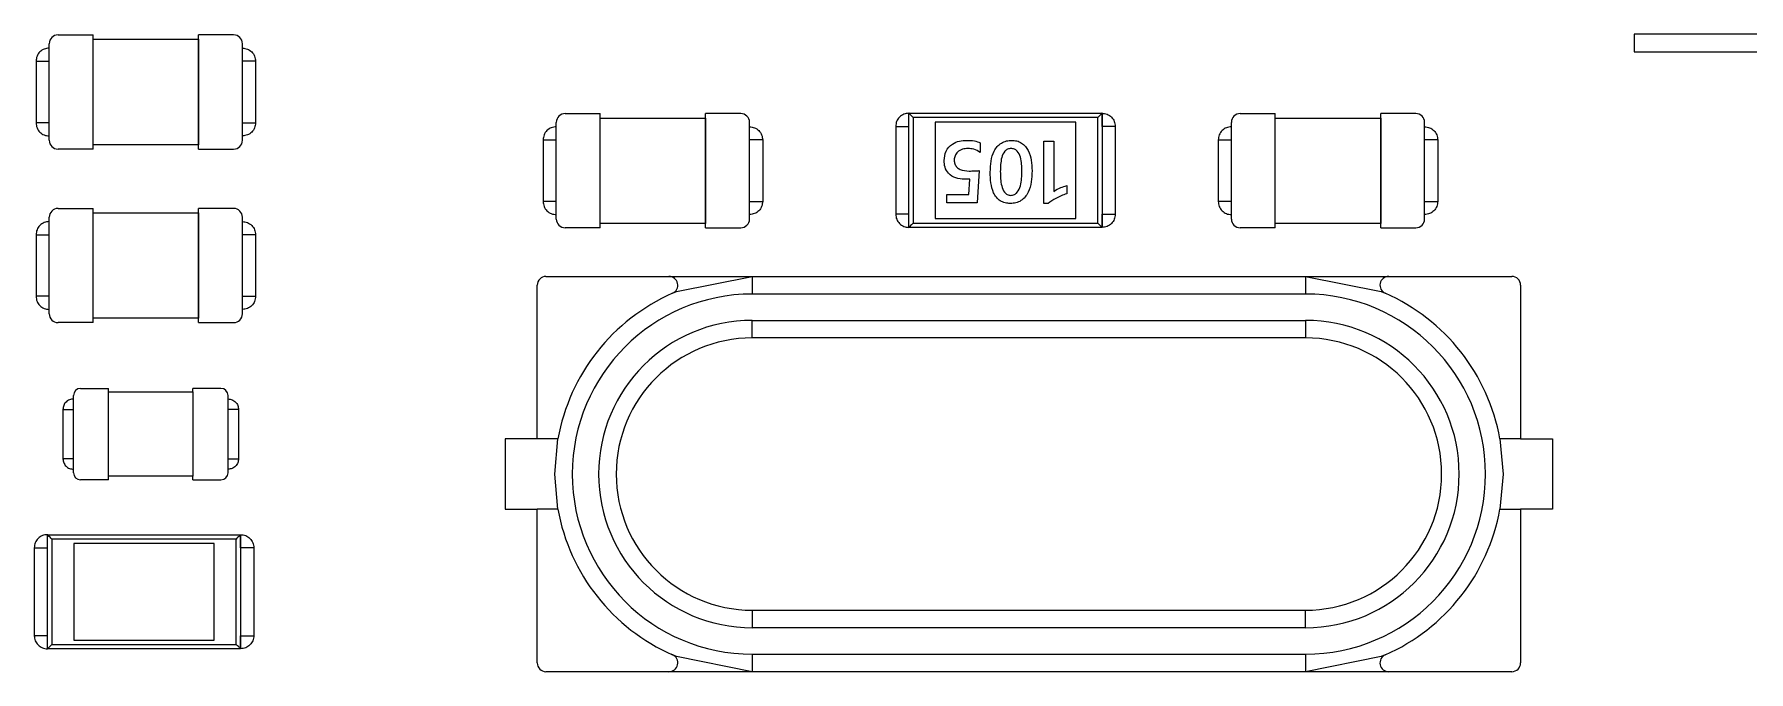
# Model space of a CAD drawing. Header units: millimetres. Extents: x -2889 to 8174, y 2447 to 8478.
# Drawn here: x 2745.456 to 2747.409, y 3454.349 to 3455.075 of the extents above; entities that cross this region are included whole.
import ezdxf

# ---------------------------------------------------------------- set-up
doc = ezdxf.new("R2010")
doc.units = ezdxf.units.MM

msp = doc.modelspace()

# ---------------------------------------------------------------- linework, layer by layer
at = {"color": 7, "linetype": 'Continuous', "lineweight": 25}
for p, q in [((2745.4835, 3455.0745), (2745.5235, 3455.0745)), ((2745.5235, 3454.9445), (2745.5235, 3455.0745)), ((2745.5235, 3455.0695), (2745.6435, 3455.0695)), ((2745.5235, 3454.9495), (2745.5235, 3455.0695)), ((2745.6435, 3454.9445), (2745.6435, 3455.0745)), ((2745.6835, 3455.0745), (2745.6435, 3455.0745)), ((2745.6435, 3455.0695), (2745.6435, 3454.9495)), ((2749.5819, 3455.0752), (2747.2783, 3455.0752)), ((2747.2783, 3455.0752), (2747.2783, 3455.0552)), ((2745.4735, 3454.9545), (2745.4735, 3455.0645)), ((2745.6935, 3454.9545), (2745.6935, 3455.0645)), ((2747.2783, 3455.0552), (2749.5819, 3455.0552)), ((2745.4585, 3455.0445), (2745.4585, 3454.9745)), ((2745.7085, 3455.0445), (2745.7085, 3454.9745)), ((2746.051, 3454.8649), (2746.051, 3454.9749)), ((2746.061, 3454.9849), (2746.101, 3454.9849)), ((2746.101, 3454.8549), (2746.101, 3454.9849)), ((2746.101, 3454.8599), (2746.101, 3454.9799)), ((2746.101, 3454.9799), (2746.221, 3454.9799)), ((2746.221, 3454.8549), (2746.221, 3454.9849)), ((2746.261, 3454.9849), (2746.221, 3454.9849)), ((2746.221, 3454.9799), (2746.221, 3454.8599)), ((2746.271, 3454.8649), (2746.271, 3454.9749)), ((2746.4525, 3454.9853), (2746.6725, 3454.9853)), ((2746.4525, 3454.8553), (2746.4525, 3454.9853)), ((2746.6675, 3454.9803), (2746.4575, 3454.9803)), ((2746.4575, 3454.9803), (2746.4575, 3454.8603)), ((2746.6425, 3454.9753), (2746.4825, 3454.9753)), ((2746.4825, 3454.9753), (2746.4825, 3454.8653)), ((2746.6425, 3454.8653), (2746.6425, 3454.9753)), ((2746.6675, 3454.8603), (2746.6675, 3454.9803)), ((2746.6725, 3454.9853), (2746.6725, 3454.8553)), ((2746.8198, 3454.8649), (2746.8198, 3454.9749)), ((2746.8298, 3454.9849), (2746.8698, 3454.9849)), ((2746.8698, 3454.8549), (2746.8698, 3454.9849)), ((2746.8698, 3454.8599), (2746.8698, 3454.9799)), ((2746.8698, 3454.9799), (2746.9898, 3454.9799)), ((2746.9898, 3454.8549), (2746.9898, 3454.9849)), ((2747.0298, 3454.9849), (2746.9898, 3454.9849)), ((2746.9898, 3454.9799), (2746.9898, 3454.8599)), ((2747.0398, 3454.8649), (2747.0398, 3454.9749)), ((2746.036, 3454.9549), (2746.036, 3454.8849)), ((2746.286, 3454.9549), (2746.286, 3454.8849)), ((2746.4375, 3454.9703), (2746.4375, 3454.8703)), ((2746.5338, 3454.9516), (2746.5338, 3454.9407)), ((2746.6063, 3454.8826), (2746.6063, 3454.9535)), ((2746.6063, 3454.9535), (2746.6175, 3454.9535)), ((2746.6175, 3454.9535), (2746.6175, 3454.8964)), ((2746.6875, 3454.9703), (2746.6875, 3454.8703)), ((2746.8048, 3454.9549), (2746.8048, 3454.8849)), ((2747.0548, 3454.9549), (2747.0548, 3454.8849)), ((2745.5235, 3454.9445), (2745.4835, 3454.9445)), ((2745.6435, 3454.9495), (2745.5235, 3454.9495)), ((2745.6435, 3454.9445), (2745.6835, 3454.9445)), ((2746.5325, 3454.92), (2746.5301, 3454.8835)), ((2746.4958, 3454.8835), (2746.4958, 3454.8927)), ((2746.4958, 3454.8927), (2746.5207, 3454.8927)), ((2746.5207, 3454.8927), (2746.5219, 3454.9104)), ((2746.6322, 3454.9029), (2746.6322, 3454.8937)), ((2745.4835, 3454.8769), (2745.5235, 3454.8769)), ((2745.5235, 3454.7469), (2745.5235, 3454.8769)), ((2745.6435, 3454.7469), (2745.6435, 3454.8769)), ((2745.6835, 3454.8769), (2745.6435, 3454.8769)), ((2746.5301, 3454.8835), (2746.4958, 3454.8835)), ((2746.611, 3454.8826), (2746.6063, 3454.8826)), ((2745.4735, 3454.7569), (2745.4735, 3454.8669)), ((2745.5235, 3454.7519), (2745.5235, 3454.8719)), ((2745.5235, 3454.8719), (2745.6435, 3454.8719)), ((2745.6435, 3454.8719), (2745.6435, 3454.7519)), ((2745.6935, 3454.7569), (2745.6935, 3454.8669)), ((2746.101, 3454.8549), (2746.061, 3454.8549)), ((2746.221, 3454.8599), (2746.101, 3454.8599)), ((2746.221, 3454.8549), (2746.261, 3454.8549)), ((2746.6725, 3454.8553), (2746.4525, 3454.8553)), ((2746.4575, 3454.8603), (2746.6675, 3454.8603)), ((2746.4825, 3454.8653), (2746.6425, 3454.8653)), ((2746.8698, 3454.8549), (2746.8298, 3454.8549)), ((2746.9898, 3454.8599), (2746.8698, 3454.8599)), ((2746.9898, 3454.8549), (2747.0298, 3454.8549)), ((2745.4585, 3454.8469), (2745.4585, 3454.7769)), ((2745.7085, 3454.8469), (2745.7085, 3454.7769)), ((2746.0392, 3454.7995), (2746.1793, 3454.7995)), ((2746.1793, 3454.7995), (2746.2742, 3454.7995)), ((2746.2742, 3454.7995), (2746.9042, 3454.7995)), ((2746.2742, 3454.7995), (2746.2742, 3454.7795)), ((2746.9042, 3454.7995), (2746.999, 3454.7995)), ((2746.9042, 3454.7995), (2746.9042, 3454.7795)), ((2746.999, 3454.7995), (2747.1392, 3454.7995)), ((2746.0292, 3454.6145), (2746.0292, 3454.7895)), ((2746.9042, 3454.7795), (2746.2742, 3454.7795)), ((2747.1492, 3454.7895), (2747.1492, 3454.6145)), ((2745.5235, 3454.7469), (2745.4835, 3454.7469)), ((2745.6435, 3454.7519), (2745.5235, 3454.7519)), ((2745.6435, 3454.7469), (2745.6835, 3454.7469)), ((2746.2742, 3454.7295), (2746.2742, 3454.7495)), ((2746.2742, 3454.7495), (2746.9042, 3454.7495)), ((2746.9042, 3454.7495), (2746.9042, 3454.7295)), ((2746.9042, 3454.7295), (2746.2742, 3454.7295)), ((2745.5011, 3454.576), (2745.5011, 3454.664)), ((2745.5091, 3454.672), (2745.5411, 3454.672)), ((2745.5411, 3454.668), (2745.5411, 3454.672)), ((2745.5411, 3454.572), (2745.5411, 3454.668)), ((2745.5411, 3454.668), (2745.6371, 3454.668)), ((2745.6371, 3454.668), (2745.6371, 3454.672)), ((2745.6691, 3454.672), (2745.6371, 3454.672)), ((2745.6371, 3454.668), (2745.6371, 3454.572)), ((2745.6771, 3454.576), (2745.6771, 3454.664)), ((2745.4891, 3454.648), (2745.4891, 3454.592)), ((2745.6891, 3454.648), (2745.6891, 3454.592)), ((2745.9927, 3454.6145), (2745.9927, 3454.5345)), ((2746.0292, 3454.6145), (2745.9927, 3454.6145)), ((2746.0527, 3454.6145), (2746.0292, 3454.6145)), ((2747.1492, 3454.6145), (2747.1256, 3454.6145)), ((2747.1492, 3454.6145), (2747.1856, 3454.6145)), ((2747.1856, 3454.6145), (2747.1856, 3454.5345)), ((2745.5411, 3454.568), (2745.5091, 3454.568)), ((2745.5411, 3454.568), (2745.5411, 3454.572)), ((2745.6371, 3454.572), (2745.5411, 3454.572)), ((2745.6371, 3454.568), (2745.6371, 3454.572)), ((2745.6371, 3454.568), (2745.6691, 3454.568)), ((2745.9927, 3454.5345), (2746.0292, 3454.5345)), ((2746.0292, 3454.3595), (2746.0292, 3454.5345)), ((2746.0527, 3454.5345), (2746.0292, 3454.5345)), ((2747.1256, 3454.5345), (2747.1492, 3454.5345)), ((2747.1856, 3454.5345), (2747.1492, 3454.5345)), ((2747.1492, 3454.5345), (2747.1492, 3454.3595)), ((2745.4715, 3454.5055), (2745.6915, 3454.5055)), ((2745.4715, 3454.3755), (2745.4715, 3454.5055)), ((2745.6915, 3454.5055), (2745.6915, 3454.3755)), ((2745.4565, 3454.4905), (2745.4565, 3454.3905)), ((2745.6865, 3454.5005), (2745.4765, 3454.5005)), ((2745.4765, 3454.5005), (2745.4765, 3454.3805)), ((2745.5015, 3454.4955), (2745.5015, 3454.3855)), ((2745.6615, 3454.4955), (2745.5015, 3454.4955)), ((2745.6615, 3454.3855), (2745.6615, 3454.4955)), ((2745.6865, 3454.3805), (2745.6865, 3454.5005)), ((2745.7065, 3454.4905), (2745.7065, 3454.3905)), ((2746.2742, 3454.4195), (2746.9042, 3454.4195)), ((2746.2742, 3454.4195), (2746.2742, 3454.3995)), ((2746.9042, 3454.3995), (2746.9042, 3454.4195)), ((2745.5015, 3454.3855), (2745.6615, 3454.3855)), ((2746.9042, 3454.3995), (2746.2742, 3454.3995)), ((2745.6915, 3454.3755), (2745.4715, 3454.3755)), ((2745.4765, 3454.3805), (2745.6865, 3454.3805)), ((2746.2742, 3454.3695), (2746.9042, 3454.3695)), ((2746.2742, 3454.3695), (2746.2742, 3454.3495)), ((2746.9042, 3454.3695), (2746.9042, 3454.3495)), ((2746.1793, 3454.3495), (2746.0392, 3454.3495)), ((2746.2742, 3454.3495), (2746.1793, 3454.3495)), ((2746.9042, 3454.3495), (2746.2742, 3454.3495)), ((2746.999, 3454.3495), (2746.9042, 3454.3495)), ((2747.1392, 3454.3495), (2746.999, 3454.3495))]:
    msp.add_line(p, q, dxfattribs=at)
at = {"color": 7, "linetype": 'Continuous', "lineweight": 25, "flags": 128}
for points in [[(2746.1833, 3454.7803), (2746.188, 3454.7824), (2746.2742, 3454.7995)], [(2746.9042, 3454.7995), (2746.9903, 3454.7824), (2746.995, 3454.7803)], [(2746.0527, 3454.5345), (2746.0492, 3454.5745), (2746.0527, 3454.6145)], [(2747.1256, 3454.6145), (2747.1292, 3454.5745), (2747.1256, 3454.5345)], [(2746.2742, 3454.3495), (2746.188, 3454.3666), (2746.1819, 3454.3693)], [(2746.995, 3454.3686), (2746.9903, 3454.3666), (2746.9042, 3454.3495)]]:
    msp.add_lwpolyline(points, dxfattribs=at)
at = {"color": 7, "linetype": 'Continuous', "lineweight": 25}
for centre, radius, start, end in [((2745.4835, 3455.0645), 0.01, 90, 180), ((2745.6835, 3455.0645), 0.01, 0, 90), ((2746.061, 3454.9749), 0.01, 90, 180), ((2746.261, 3454.9749), 0.01, 0, 90), ((2746.8298, 3454.9749), 0.01, 90, 180), ((2747.0298, 3454.9749), 0.01, 0, 90), ((2745.4835, 3454.9545), 0.01, 180, 270), ((2745.6835, 3454.9545), 0.01, 270, 0), ((2745.4835, 3454.8669), 0.01, 90, 180), ((2745.6835, 3454.8669), 0.01, 0, 90), ((2746.061, 3454.8649), 0.01, 180, 270), ((2746.261, 3454.8649), 0.01, 270, 0), ((2746.8298, 3454.8649), 0.01, 180, 270), ((2747.0298, 3454.8649), 0.01, 270, 0), ((2746.0392, 3454.7895), 0.01, 90, 180), ((2746.1793, 3454.7895), 0.01, 293.8094, 90), ((2746.999, 3454.7895), 0.01, 90, 246.1906), ((2747.1392, 3454.7895), 0.01, 0, 90), ((2746.2742, 3454.5745), 0.225, 113.8094, 169.7597), ((2746.2742, 3454.5745), 0.205, 90, 270), ((2746.9042, 3454.5745), 0.205, 270, 90), ((2746.9042, 3454.5745), 0.225, 10.2403, 66.1906), ((2745.4835, 3454.7569), 0.01, 180, 270), ((2745.6835, 3454.7569), 0.01, 270, 0), ((2746.2742, 3454.5745), 0.175, 90, 270), ((2746.9042, 3454.5745), 0.175, 270, 90), ((2746.2742, 3454.5745), 0.155, 90, 270), ((2746.9042, 3454.5745), 0.155, 270, 90), ((2745.5091, 3454.664), 0.008, 90, 180), ((2745.6691, 3454.664), 0.008, 0, 90), ((2745.5091, 3454.576), 0.008, 180, 270), ((2745.6691, 3454.576), 0.008, 270, 0), ((2746.2742, 3454.5745), 0.225, 190.2403, 246.1906), ((2746.9042, 3454.5745), 0.225, 293.8094, 349.7597), ((2746.1793, 3454.3595), 0.01, 270, 66.1906), ((2746.999, 3454.3595), 0.01, 113.8094, 270), ((2746.0392, 3454.3595), 0.01, 180, 270), ((2747.1392, 3454.3595), 0.01, 270, 0)]:
    msp.add_arc(centre, radius, start, end, dxfattribs=at)
for points, knots in [([(2745.4735, 3455.0595), (2745.4715, 3455.0592), (2745.4676, 3455.0588), (2745.4626, 3455.0553), (2745.4591, 3455.0504), (2745.4587, 3455.0464), (2745.4585, 3455.0445)], [0, 0, 0, 0, 0.249563, 0.499219, 0.75054, 1, 1, 1, 1]), ([(2745.6935, 3455.0595), (2745.6954, 3455.0592), (2745.6993, 3455.0588), (2745.7043, 3455.0553), (2745.7078, 3455.0504), (2745.7082, 3455.0464), (2745.7085, 3455.0445)], [0, 0, 0, 0, 0.2497293, 0.4995521, 0.7494237, 1, 1, 1, 1]), ([(2745.4585, 3455.0445), (2745.4586, 3455.0445), (2745.4591, 3455.0445), (2745.4617, 3455.0445), (2745.4666, 3455.0445), (2745.4712, 3455.0445), (2745.4735, 3455.0445)], [0, 0, 0, 0, 0.224188, 0.476934, 0.747472, 1, 1, 1, 1]), ([(2745.7085, 3455.0445), (2745.7082, 3455.0445), (2745.7077, 3455.0445), (2745.7047, 3455.0445), (2745.7, 3455.0445), (2745.6957, 3455.0445), (2745.6935, 3455.0445)], [0, 0, 0, 0, 0.2650608, 0.5111541, 0.7514393, 1, 1, 1, 1]), ([(2745.4735, 3454.9745), (2745.4713, 3454.9745), (2745.4667, 3454.9745), (2745.4617, 3454.9745), (2745.4591, 3454.9745), (2745.4586, 3454.9745), (2745.4585, 3454.9745)], [0, 0, 0, 0, 0.250903, 0.521662, 0.775477, 1, 1, 1, 1]), ([(2745.4585, 3454.9745), (2745.4587, 3454.9725), (2745.4591, 3454.9686), (2745.4626, 3454.9636), (2745.4675, 3454.9601), (2745.4715, 3454.9597), (2745.4735, 3454.9595)], [0, 0, 0, 0, 0.2495579, 0.4992169, 0.7504808, 1, 1, 1, 1]), ([(2745.6935, 3454.9745), (2745.6957, 3454.9745), (2745.7, 3454.9745), (2745.7047, 3454.9745), (2745.7077, 3454.9745), (2745.7082, 3454.9745), (2745.7085, 3454.9745)], [0, 0, 0, 0, 0.2485607, 0.4888459, 0.7349392, 1, 1, 1, 1]), ([(2745.7085, 3454.9745), (2745.7082, 3454.9725), (2745.7078, 3454.9686), (2745.7043, 3454.9636), (2745.6994, 3454.9602), (2745.6954, 3454.9597), (2745.6935, 3454.9595)], [0, 0, 0, 0, 0.2497237, 0.4995484, 0.749424, 1, 1, 1, 1]), ([(2746.4525, 3454.9853), (2746.4505, 3454.9851), (2746.4466, 3454.9847), (2746.4416, 3454.9812), (2746.4381, 3454.9763), (2746.4377, 3454.9723), (2746.4375, 3454.9703)], [0, 0, 0, 0, 0.249561, 0.499219, 0.750533, 1, 1, 1, 1]), ([(2746.4575, 3454.9803), (2746.4568, 3454.981), (2746.4554, 3454.9824), (2746.4538, 3454.984), (2746.453, 3454.9849), (2746.4526, 3454.9853), (2746.4525, 3454.9853), (2746.4525, 3454.9853)], [0, 0, 0, 0, 0.31012, 0.616121, 0.758896, 0.886022, 1, 1, 1, 1]), ([(2746.4525, 3454.9703), (2746.4525, 3454.9718), (2746.4525, 3454.9748), (2746.4525, 3454.9787), (2746.4525, 3454.9818), (2746.4525, 3454.9846), (2746.4525, 3454.9853), (2746.4525, 3454.9853), (2746.4525, 3454.9853), (2746.4525, 3454.9853)], [0, 0, 0, 0, 0.124587, 0.250975, 0.373773, 0.501681, 0.780551, 0.832786, 1, 1, 1, 1]), ([(2746.6725, 3454.9853), (2746.6724, 3454.9853), (2746.6724, 3454.9852), (2746.6717, 3454.9845), (2746.6706, 3454.9834), (2746.6691, 3454.982), (2746.668, 3454.9809), (2746.6675, 3454.9803)], [0, 0, 0, 0, 0.146754, 0.316126, 0.510248, 0.757793, 1, 1, 1, 1]), ([(2746.6725, 3454.9853), (2746.6744, 3454.9851), (2746.6784, 3454.9847), (2746.6833, 3454.9812), (2746.6868, 3454.9762), (2746.6873, 3454.9723), (2746.6875, 3454.9703)], [0, 0, 0, 0, 0.2497275, 0.4995525, 0.7494258, 1, 1, 1, 1]), ([(2746.6725, 3454.9703), (2746.6725, 3454.9718), (2746.6725, 3454.9748), (2746.6725, 3454.9787), (2746.6725, 3454.9818), (2746.6725, 3454.9844), (2746.6725, 3454.9852), (2746.6725, 3454.9853), (2746.6725, 3454.9853), (2746.6725, 3454.9853), (2746.6725, 3454.9853)], [0, 0, 0, 0, 0.123045, 0.250749, 0.370615, 0.501435, 0.749263, 0.779532, 0.831407, 1, 1, 1, 1]), ([(2746.051, 3454.9699), (2746.049, 3454.9697), (2746.0451, 3454.9692), (2746.0401, 3454.9658), (2746.0366, 3454.9608), (2746.0362, 3454.9569), (2746.036, 3454.9549)], [0, 0, 0, 0, 0.249563, 0.499219, 0.75054, 1, 1, 1, 1]), ([(2746.036, 3454.9549), (2746.0361, 3454.9549), (2746.0366, 3454.9549), (2746.0392, 3454.9549), (2746.0441, 3454.9549), (2746.0487, 3454.9549), (2746.051, 3454.9549)], [0, 0, 0, 0, 0.224188, 0.476934, 0.747472, 1, 1, 1, 1]), ([(2746.271, 3454.9699), (2746.2729, 3454.9697), (2746.2768, 3454.9692), (2746.2818, 3454.9658), (2746.2853, 3454.9608), (2746.2857, 3454.9569), (2746.286, 3454.9549)], [0, 0, 0, 0, 0.2497293, 0.4995521, 0.7494237, 1, 1, 1, 1]), ([(2746.286, 3454.9549), (2746.2857, 3454.9549), (2746.2852, 3454.9549), (2746.2822, 3454.9549), (2746.2775, 3454.9549), (2746.2732, 3454.9549), (2746.271, 3454.9549)], [0, 0, 0, 0, 0.2650608, 0.5111541, 0.7514393, 1, 1, 1, 1]), ([(2746.4375, 3454.9703), (2746.4375, 3454.9703), (2746.4377, 3454.9703), (2746.4402, 3454.9703), (2746.4454, 3454.9703), (2746.4502, 3454.9703), (2746.4525, 3454.9703)], [0, 0, 0, 0, 0.217702, 0.479683, 0.756498, 1, 1, 1, 1]), ([(2746.4926, 3454.9315), (2746.493, 3454.9352), (2746.4938, 3454.9426), (2746.5012, 3454.9504), (2746.5099, 3454.954), (2746.5157, 3454.9543), (2746.5185, 3454.9544)], [0, 0, 0, 0, 0.2795498, 0.5583905, 0.7789112, 1, 1, 1, 1]), ([(2746.5185, 3454.9544), (2746.5215, 3454.9544), (2746.5267, 3454.9544), (2746.5316, 3454.9524), (2746.5338, 3454.9516)], [0, 0, 0, 0, 0.560764, 1, 1, 1, 1]), ([(2746.5451, 3454.9182), (2746.5455, 3454.9266), (2746.5461, 3454.9372), (2746.553, 3454.9475), (2746.5577, 3454.9516), (2746.5635, 3454.9541), (2746.5676, 3454.9543), (2746.5697, 3454.9544)], [0, 0, 0, 0, 0.498322, 0.623828, 0.749201, 0.874531, 1, 1, 1, 1]), ([(2746.5697, 3454.9544), (2746.5716, 3454.9543), (2746.5755, 3454.9541), (2746.5828, 3454.9509), (2746.5917, 3454.9398), (2746.5924, 3454.9279), (2746.5928, 3454.9199)], [0, 0, 0, 0, 0.1257153, 0.2512519, 0.5004773, 1, 1, 1, 1]), ([(2746.6875, 3454.9703), (2746.6874, 3454.9703), (2746.6872, 3454.9703), (2746.6843, 3454.9703), (2746.6794, 3454.9703), (2746.6748, 3454.9703), (2746.6725, 3454.9703)], [0, 0, 0, 0, 0.264345, 0.50782, 0.74718, 1, 1, 1, 1]), ([(2746.8198, 3454.9699), (2746.8178, 3454.9697), (2746.8139, 3454.9692), (2746.8089, 3454.9658), (2746.8054, 3454.9608), (2746.805, 3454.9569), (2746.8048, 3454.9549)], [0, 0, 0, 0, 0.249563, 0.499219, 0.75054, 1, 1, 1, 1]), ([(2746.8048, 3454.9549), (2746.805, 3454.9549), (2746.8054, 3454.9549), (2746.808, 3454.9549), (2746.813, 3454.9549), (2746.8176, 3454.9549), (2746.8198, 3454.9549)], [0, 0, 0, 0, 0.224188, 0.476934, 0.747472, 1, 1, 1, 1]), ([(2747.0398, 3454.9699), (2747.0417, 3454.9697), (2747.0457, 3454.9692), (2747.0506, 3454.9658), (2747.0541, 3454.9608), (2747.0545, 3454.9569), (2747.0548, 3454.9549)], [0, 0, 0, 0, 0.249729, 0.499552, 0.749424, 1, 1, 1, 1]), ([(2747.0548, 3454.9549), (2747.0545, 3454.9549), (2747.054, 3454.9549), (2747.051, 3454.9549), (2747.0464, 3454.9549), (2747.042, 3454.9549), (2747.0398, 3454.9549)], [0, 0, 0, 0, 0.2650608, 0.5111541, 0.7514393, 1, 1, 1, 1]), ([(2746.5158, 3454.9102), (2746.5124, 3454.9104), (2746.5058, 3454.9108), (2746.4975, 3454.916), (2746.4931, 3454.9237), (2746.4928, 3454.9289), (2746.4926, 3454.9315)], [0, 0, 0, 0, 0.280702, 0.559525, 0.779381, 1, 1, 1, 1]), ([(2746.5199, 3454.9452), (2746.5177, 3454.9451), (2746.5134, 3454.9448), (2746.508, 3454.9418), (2746.5046, 3454.9371), (2746.5043, 3454.9337), (2746.5041, 3454.932)], [0, 0, 0, 0, 0.280705, 0.560151, 0.779847, 1, 1, 1, 1]), ([(2746.5041, 3454.932), (2746.5042, 3454.9305), (2746.5045, 3454.9275), (2746.507, 3454.9237), (2746.5125, 3454.92), (2746.5176, 3454.9197), (2746.5211, 3454.9194)], [0, 0, 0, 0, 0.1869954, 0.3735145, 0.5605704, 1, 1, 1, 1]), ([(2746.5338, 3454.9407), (2746.5313, 3454.9421), (2746.527, 3454.9446), (2746.5221, 3454.9451), (2746.5199, 3454.9452)], [0, 0, 0, 0, 0.559976, 1, 1, 1, 1]), ([(2746.5688, 3454.9452), (2746.5675, 3454.9451), (2746.5648, 3454.9448), (2746.5605, 3454.9413), (2746.5569, 3454.9323), (2746.5567, 3454.9243), (2746.5566, 3454.919)], [0, 0, 0, 0, 0.124828, 0.249574, 0.498908, 1, 1, 1, 1]), ([(2746.5812, 3454.9194), (2746.5811, 3454.9247), (2746.5809, 3454.9327), (2746.5772, 3454.9415), (2746.5728, 3454.9448), (2746.5701, 3454.9451), (2746.5688, 3454.9452)], [0, 0, 0, 0, 0.50107, 0.750284, 0.875063, 1, 1, 1, 1]), ([(2746.5211, 3454.9194), (2746.5233, 3454.9195), (2746.5271, 3454.9197), (2746.5309, 3454.9199), (2746.5325, 3454.92)], [0, 0, 0, 0, 0.559981, 1, 1, 1, 1]), ([(2746.568, 3454.8826), (2746.566, 3454.8827), (2746.562, 3454.883), (2746.5564, 3454.8854), (2746.5519, 3454.8894), (2746.5458, 3454.8999), (2746.5454, 3454.9101), (2746.5451, 3454.9182)], [0, 0, 0, 0, 0.125395, 0.250542, 0.375712, 0.501078, 1, 1, 1, 1]), ([(2746.5566, 3454.919), (2746.5567, 3454.9135), (2746.5569, 3454.9053), (2746.5603, 3454.8962), (2746.5644, 3454.8923), (2746.5672, 3454.892), (2746.5686, 3454.8918)], [0, 0, 0, 0, 0.501206, 0.750756, 0.875453, 1, 1, 1, 1]), ([(2746.5928, 3454.9199), (2746.5924, 3454.9113), (2746.5918, 3454.9006), (2746.5851, 3454.8898), (2746.5803, 3454.8855), (2746.5744, 3454.883), (2746.5701, 3454.8827), (2746.568, 3454.8826)], [0, 0, 0, 0, 0.498657, 0.624086, 0.74936, 0.874581, 1, 1, 1, 1]), ([(2746.5686, 3454.8918), (2746.57, 3454.892), (2746.5728, 3454.8923), (2746.5772, 3454.8961), (2746.5809, 3454.9054), (2746.5811, 3454.9138), (2746.5812, 3454.9194)], [0, 0, 0, 0, 0.1247268, 0.2494689, 0.4988823, 1, 1, 1, 1]), ([(2746.5219, 3454.9104), (2746.5207, 3454.9104), (2746.5187, 3454.9103), (2746.5167, 3454.9102), (2746.5158, 3454.9102)], [0, 0, 0, 0, 0.559993, 1, 1, 1, 1]), ([(2746.6322, 3454.8937), (2746.628, 3454.8921), (2746.6205, 3454.8892), (2746.6139, 3454.8846), (2746.611, 3454.8826)], [0, 0, 0, 0, 0.559853, 1, 1, 1, 1]), ([(2746.6175, 3454.8964), (2746.6201, 3454.898), (2746.6247, 3454.9008), (2746.6299, 3454.9022), (2746.6322, 3454.9029)], [0, 0, 0, 0, 0.559643, 1, 1, 1, 1]), ([(2746.051, 3454.8849), (2746.0488, 3454.8849), (2746.0442, 3454.8849), (2746.0392, 3454.8849), (2746.0366, 3454.8849), (2746.0362, 3454.8849), (2746.036, 3454.8849)], [0, 0, 0, 0, 0.250903, 0.521662, 0.775477, 1, 1, 1, 1]), ([(2746.036, 3454.8849), (2746.0362, 3454.883), (2746.0366, 3454.879), (2746.0401, 3454.8741), (2746.045, 3454.8705), (2746.049, 3454.8701), (2746.051, 3454.8699)], [0, 0, 0, 0, 0.2495579, 0.4992169, 0.7504808, 1, 1, 1, 1]), ([(2746.271, 3454.8849), (2746.2732, 3454.8849), (2746.2775, 3454.8849), (2746.2822, 3454.8849), (2746.2852, 3454.8849), (2746.2857, 3454.8849), (2746.286, 3454.8849)], [0, 0, 0, 0, 0.2485607, 0.4888459, 0.7349392, 1, 1, 1, 1]), ([(2746.286, 3454.8849), (2746.2857, 3454.883), (2746.2853, 3454.879), (2746.2818, 3454.8741), (2746.2769, 3454.8706), (2746.2729, 3454.8702), (2746.271, 3454.8699)], [0, 0, 0, 0, 0.2497237, 0.4995484, 0.749424, 1, 1, 1, 1]), ([(2746.8198, 3454.8849), (2746.8176, 3454.8849), (2746.813, 3454.8849), (2746.808, 3454.8849), (2746.8054, 3454.8849), (2746.805, 3454.8849), (2746.8048, 3454.8849)], [0, 0, 0, 0, 0.250903, 0.521662, 0.775477, 1, 1, 1, 1]), ([(2746.8048, 3454.8849), (2746.805, 3454.883), (2746.8054, 3454.879), (2746.8089, 3454.8741), (2746.8139, 3454.8705), (2746.8178, 3454.8701), (2746.8198, 3454.8699)], [0, 0, 0, 0, 0.249558, 0.499217, 0.750481, 1, 1, 1, 1]), ([(2747.0398, 3454.8849), (2747.042, 3454.8849), (2747.0464, 3454.8849), (2747.051, 3454.8849), (2747.054, 3454.8849), (2747.0545, 3454.8849), (2747.0548, 3454.8849)], [0, 0, 0, 0, 0.248561, 0.488846, 0.734939, 1, 1, 1, 1]), ([(2747.0548, 3454.8849), (2747.0545, 3454.883), (2747.0541, 3454.879), (2747.0506, 3454.8741), (2747.0457, 3454.8706), (2747.0417, 3454.8702), (2747.0398, 3454.8699)], [0, 0, 0, 0, 0.249724, 0.499548, 0.749424, 1, 1, 1, 1]), ([(2745.4735, 3454.8619), (2745.4715, 3454.8617), (2745.4676, 3454.8612), (2745.4626, 3454.8577), (2745.4591, 3454.8528), (2745.4587, 3454.8489), (2745.4585, 3454.8469)], [0, 0, 0, 0, 0.249563, 0.499219, 0.75054, 1, 1, 1, 1]), ([(2745.6935, 3454.8619), (2745.6954, 3454.8617), (2745.6993, 3454.8612), (2745.7043, 3454.8578), (2745.7078, 3454.8528), (2745.7082, 3454.8489), (2745.7085, 3454.8469)], [0, 0, 0, 0, 0.2497293, 0.4995521, 0.7494237, 1, 1, 1, 1]), ([(2746.4525, 3454.8703), (2746.4502, 3454.8703), (2746.4454, 3454.8703), (2746.4402, 3454.8703), (2746.4377, 3454.8703), (2746.4375, 3454.8703), (2746.4375, 3454.8703)], [0, 0, 0, 0, 0.243502, 0.520317, 0.782298, 1, 1, 1, 1]), ([(2746.4375, 3454.8703), (2746.4377, 3454.8684), (2746.4382, 3454.8644), (2746.4416, 3454.8595), (2746.4466, 3454.856), (2746.4505, 3454.8555), (2746.4525, 3454.8553)], [0, 0, 0, 0, 0.249559, 0.499218, 0.750513, 1, 1, 1, 1]), ([(2746.4525, 3454.8553), (2746.4525, 3454.8553), (2746.4525, 3454.8553), (2746.4525, 3454.8554), (2746.4525, 3454.8555), (2746.4525, 3454.8563), (2746.4525, 3454.859), (2746.4525, 3454.862), (2746.4525, 3454.8659), (2746.4525, 3454.8689), (2746.4525, 3454.8703)], [0, 0, 0, 0, 0.168551, 0.220862, 0.251873, 0.500225, 0.630483, 0.749879, 0.877257, 1, 1, 1, 1]), ([(2746.4575, 3454.8603), (2746.4568, 3454.8596), (2746.4554, 3454.8583), (2746.4538, 3454.8567), (2746.453, 3454.8558), (2746.4526, 3454.8554), (2746.4525, 3454.8554), (2746.4525, 3454.8553)], [0, 0, 0, 0, 0.31012, 0.616121, 0.758896, 0.886022, 1, 1, 1, 1]), ([(2746.6725, 3454.8553), (2746.6724, 3454.8554), (2746.6724, 3454.8555), (2746.6717, 3454.8561), (2746.6706, 3454.8572), (2746.6691, 3454.8587), (2746.668, 3454.8598), (2746.6675, 3454.8603)], [0, 0, 0, 0, 0.146754, 0.316126, 0.510248, 0.757793, 1, 1, 1, 1]), ([(2746.6725, 3454.8703), (2746.6748, 3454.8703), (2746.6794, 3454.8703), (2746.6843, 3454.8703), (2746.6872, 3454.8703), (2746.6874, 3454.8703), (2746.6875, 3454.8703)], [0, 0, 0, 0, 0.25282, 0.49218, 0.735655, 1, 1, 1, 1]), ([(2746.6875, 3454.8703), (2746.6873, 3454.8684), (2746.6868, 3454.8645), (2746.6833, 3454.8595), (2746.6784, 3454.856), (2746.6745, 3454.8556), (2746.6725, 3454.8553)], [0, 0, 0, 0, 0.2497253, 0.4995509, 0.749426, 1, 1, 1, 1]), ([(2746.6725, 3454.8553), (2746.6725, 3454.8553), (2746.6725, 3454.8553), (2746.6725, 3454.8558), (2746.6725, 3454.8589), (2746.6725, 3454.862), (2746.6725, 3454.8659), (2746.6725, 3454.8689), (2746.6725, 3454.8703)], [0, 0, 0, 0, 0.167217, 0.499711, 0.627126, 0.749519, 0.875652, 1, 1, 1, 1]), ([(2745.4585, 3454.8469), (2745.4586, 3454.8469), (2745.4591, 3454.8469), (2745.4617, 3454.8469), (2745.4666, 3454.8469), (2745.4712, 3454.8469), (2745.4735, 3454.8469)], [0, 0, 0, 0, 0.224188, 0.476934, 0.747472, 1, 1, 1, 1]), ([(2745.7085, 3454.8469), (2745.7082, 3454.8469), (2745.7077, 3454.8469), (2745.7047, 3454.8469), (2745.7, 3454.8469), (2745.6957, 3454.8469), (2745.6935, 3454.8469)], [0, 0, 0, 0, 0.2650608, 0.5111541, 0.7514393, 1, 1, 1, 1]), ([(2745.4735, 3454.7769), (2745.4713, 3454.7769), (2745.4667, 3454.7769), (2745.4617, 3454.7769), (2745.4591, 3454.7769), (2745.4586, 3454.7769), (2745.4585, 3454.7769)], [0, 0, 0, 0, 0.2509029, 0.521662, 0.7754766, 1, 1, 1, 1]), ([(2745.4585, 3454.7769), (2745.4587, 3454.7749), (2745.4591, 3454.771), (2745.4626, 3454.7661), (2745.4675, 3454.7625), (2745.4715, 3454.7621), (2745.4735, 3454.7619)], [0, 0, 0, 0, 0.2495579, 0.4992169, 0.7504808, 1, 1, 1, 1]), ([(2745.6935, 3454.7769), (2745.6957, 3454.7769), (2745.7, 3454.7769), (2745.7047, 3454.7769), (2745.7077, 3454.7769), (2745.7082, 3454.7769), (2745.7085, 3454.7769)], [0, 0, 0, 0, 0.2485607, 0.4888459, 0.7349392, 1, 1, 1, 1]), ([(2745.7085, 3454.7769), (2745.7082, 3454.7749), (2745.7078, 3454.771), (2745.7043, 3454.766), (2745.6994, 3454.7626), (2745.6954, 3454.7621), (2745.6935, 3454.7619)], [0, 0, 0, 0, 0.2497237, 0.4995484, 0.749424, 1, 1, 1, 1]), ([(2745.5011, 3454.66), (2745.4995, 3454.6598), (2745.4964, 3454.6595), (2745.4924, 3454.6567), (2745.4896, 3454.6527), (2745.4893, 3454.6496), (2745.4891, 3454.648)], [0, 0, 0, 0, 0.249563, 0.499219, 0.75054, 1, 1, 1, 1]), ([(2745.6771, 3454.66), (2745.6787, 3454.6598), (2745.6818, 3454.6595), (2745.6858, 3454.6567), (2745.6886, 3454.6527), (2745.6889, 3454.6496), (2745.6891, 3454.648)], [0, 0, 0, 0, 0.249326, 0.499893, 0.749594, 1, 1, 1, 1]), ([(2745.4891, 3454.648), (2745.4893, 3454.648), (2745.4896, 3454.648), (2745.4917, 3454.648), (2745.4957, 3454.648), (2745.4993, 3454.648), (2745.5011, 3454.648)], [0, 0, 0, 0, 0.224189, 0.476934, 0.747472, 1, 1, 1, 1]), ([(2745.6891, 3454.648), (2745.6889, 3454.648), (2745.6885, 3454.648), (2745.6861, 3454.648), (2745.6824, 3454.648), (2745.6789, 3454.648), (2745.6771, 3454.648)], [0, 0, 0, 0, 0.265061, 0.511154, 0.751439, 1, 1, 1, 1]), ([(2745.5011, 3454.592), (2745.4994, 3454.592), (2745.4957, 3454.592), (2745.4917, 3454.592), (2745.4896, 3454.592), (2745.4893, 3454.592), (2745.4891, 3454.592)], [0, 0, 0, 0, 0.250903, 0.521662, 0.775477, 1, 1, 1, 1]), ([(2745.4891, 3454.592), (2745.4893, 3454.5904), (2745.4897, 3454.5873), (2745.4924, 3454.5833), (2745.4964, 3454.5805), (2745.4995, 3454.5802), (2745.5011, 3454.58)], [0, 0, 0, 0, 0.249558, 0.499217, 0.750481, 1, 1, 1, 1]), ([(2745.6771, 3454.592), (2745.6789, 3454.592), (2745.6824, 3454.592), (2745.6861, 3454.592), (2745.6885, 3454.592), (2745.6889, 3454.592), (2745.6891, 3454.592)], [0, 0, 0, 0, 0.2485607, 0.4888459, 0.7349392, 1, 1, 1, 1]), ([(2745.6891, 3454.592), (2745.689, 3454.5904), (2745.6886, 3454.5873), (2745.6858, 3454.5833), (2745.6818, 3454.5805), (2745.6787, 3454.5802), (2745.6771, 3454.58)], [0, 0, 0, 0, 0.249266, 0.499891, 0.749596, 1, 1, 1, 1]), ([(2745.4715, 3454.5055), (2745.4695, 3454.5053), (2745.4656, 3454.5049), (2745.4606, 3454.5014), (2745.4571, 3454.4965), (2745.4567, 3454.4925), (2745.4565, 3454.4905)], [0, 0, 0, 0, 0.249561, 0.499219, 0.750533, 1, 1, 1, 1]), ([(2745.4715, 3454.4905), (2745.4715, 3454.492), (2745.4715, 3454.495), (2745.4715, 3454.4989), (2745.4715, 3454.502), (2745.4715, 3454.5048), (2745.4715, 3454.5055), (2745.4715, 3454.5055), (2745.4715, 3454.5055), (2745.4715, 3454.5055)], [0, 0, 0, 0, 0.124587, 0.250975, 0.373773, 0.501681, 0.780551, 0.832786, 1, 1, 1, 1]), ([(2745.4765, 3454.5005), (2745.4758, 3454.5012), (2745.4744, 3454.5026), (2745.4728, 3454.5042), (2745.472, 3454.5051), (2745.4716, 3454.5055), (2745.4715, 3454.5055), (2745.4715, 3454.5055)], [0, 0, 0, 0, 0.31012, 0.616121, 0.758896, 0.886022, 1, 1, 1, 1]), ([(2745.6915, 3454.5055), (2745.6914, 3454.5055), (2745.6914, 3454.5054), (2745.6907, 3454.5047), (2745.6896, 3454.5036), (2745.6881, 3454.5022), (2745.687, 3454.5011), (2745.6865, 3454.5005)], [0, 0, 0, 0, 0.1467542, 0.3161257, 0.5102478, 0.7577933, 1, 1, 1, 1]), ([(2745.6915, 3454.5055), (2745.6934, 3454.5053), (2745.6974, 3454.5049), (2745.7023, 3454.5014), (2745.7058, 3454.4964), (2745.7063, 3454.4925), (2745.7065, 3454.4905)], [0, 0, 0, 0, 0.249727, 0.499552, 0.749426, 1, 1, 1, 1]), ([(2745.6915, 3454.4905), (2745.6915, 3454.492), (2745.6915, 3454.495), (2745.6915, 3454.4989), (2745.6915, 3454.5019), (2745.6915, 3454.5046), (2745.6915, 3454.5054), (2745.6915, 3454.5055), (2745.6915, 3454.5055), (2745.6915, 3454.5055), (2745.6915, 3454.5055)], [0, 0, 0, 0, 0.123045, 0.250749, 0.370615, 0.501435, 0.749263, 0.779532, 0.831407, 1, 1, 1, 1]), ([(2745.4565, 3454.4905), (2745.4565, 3454.4905), (2745.4567, 3454.4905), (2745.4592, 3454.4905), (2745.4644, 3454.4905), (2745.4692, 3454.4905), (2745.4715, 3454.4905)], [0, 0, 0, 0, 0.217702, 0.479683, 0.756498, 1, 1, 1, 1]), ([(2745.7065, 3454.4905), (2745.7064, 3454.4905), (2745.7062, 3454.4905), (2745.7033, 3454.4905), (2745.6984, 3454.4905), (2745.6938, 3454.4905), (2745.6915, 3454.4905)], [0, 0, 0, 0, 0.2643454, 0.5078201, 0.7471799, 1, 1, 1, 1]), ([(2745.4715, 3454.3905), (2745.4692, 3454.3905), (2745.4644, 3454.3905), (2745.4592, 3454.3905), (2745.4567, 3454.3905), (2745.4565, 3454.3905), (2745.4565, 3454.3905)], [0, 0, 0, 0, 0.243502, 0.520317, 0.782298, 1, 1, 1, 1]), ([(2745.4565, 3454.3905), (2745.4567, 3454.3886), (2745.4572, 3454.3846), (2745.4606, 3454.3797), (2745.4656, 3454.3762), (2745.4695, 3454.3757), (2745.4715, 3454.3755)], [0, 0, 0, 0, 0.249559, 0.499218, 0.750513, 1, 1, 1, 1]), ([(2745.4715, 3454.3755), (2745.4715, 3454.3755), (2745.4715, 3454.3755), (2745.4715, 3454.3756), (2745.4715, 3454.3757), (2745.4715, 3454.3765), (2745.4715, 3454.3792), (2745.4715, 3454.3822), (2745.4715, 3454.3861), (2745.4715, 3454.3891), (2745.4715, 3454.3905)], [0, 0, 0, 0, 0.168551, 0.220862, 0.251873, 0.500225, 0.630483, 0.749879, 0.877257, 1, 1, 1, 1]), ([(2745.6915, 3454.3905), (2745.6938, 3454.3905), (2745.6984, 3454.3905), (2745.7033, 3454.3905), (2745.7062, 3454.3905), (2745.7064, 3454.3905), (2745.7065, 3454.3905)], [0, 0, 0, 0, 0.2528201, 0.4921799, 0.7356546, 1, 1, 1, 1]), ([(2745.7065, 3454.3905), (2745.7063, 3454.3886), (2745.7058, 3454.3846), (2745.7023, 3454.3797), (2745.6974, 3454.3762), (2745.6935, 3454.3758), (2745.6915, 3454.3755)], [0, 0, 0, 0, 0.249725, 0.499551, 0.749426, 1, 1, 1, 1]), ([(2745.6915, 3454.3755), (2745.6915, 3454.3755), (2745.6915, 3454.3755), (2745.6915, 3454.376), (2745.6915, 3454.3791), (2745.6915, 3454.3822), (2745.6915, 3454.386), (2745.6915, 3454.389), (2745.6915, 3454.3905)], [0, 0, 0, 0, 0.167217, 0.499711, 0.627126, 0.749519, 0.875652, 1, 1, 1, 1]), ([(2745.4765, 3454.3805), (2745.4758, 3454.3798), (2745.4744, 3454.3785), (2745.4728, 3454.3769), (2745.472, 3454.376), (2745.4716, 3454.3756), (2745.4715, 3454.3756), (2745.4715, 3454.3755)], [0, 0, 0, 0, 0.31012, 0.616121, 0.758896, 0.886022, 1, 1, 1, 1]), ([(2745.6915, 3454.3755), (2745.6914, 3454.3756), (2745.6914, 3454.3757), (2745.6907, 3454.3763), (2745.6896, 3454.3774), (2745.6881, 3454.3789), (2745.687, 3454.38), (2745.6865, 3454.3805)], [0, 0, 0, 0, 0.146754, 0.316126, 0.510248, 0.757793, 1, 1, 1, 1])]:
    msp.add_open_spline(points, degree=3, knots=knots, dxfattribs=at)

doc.saveas('drawing.dxf')
